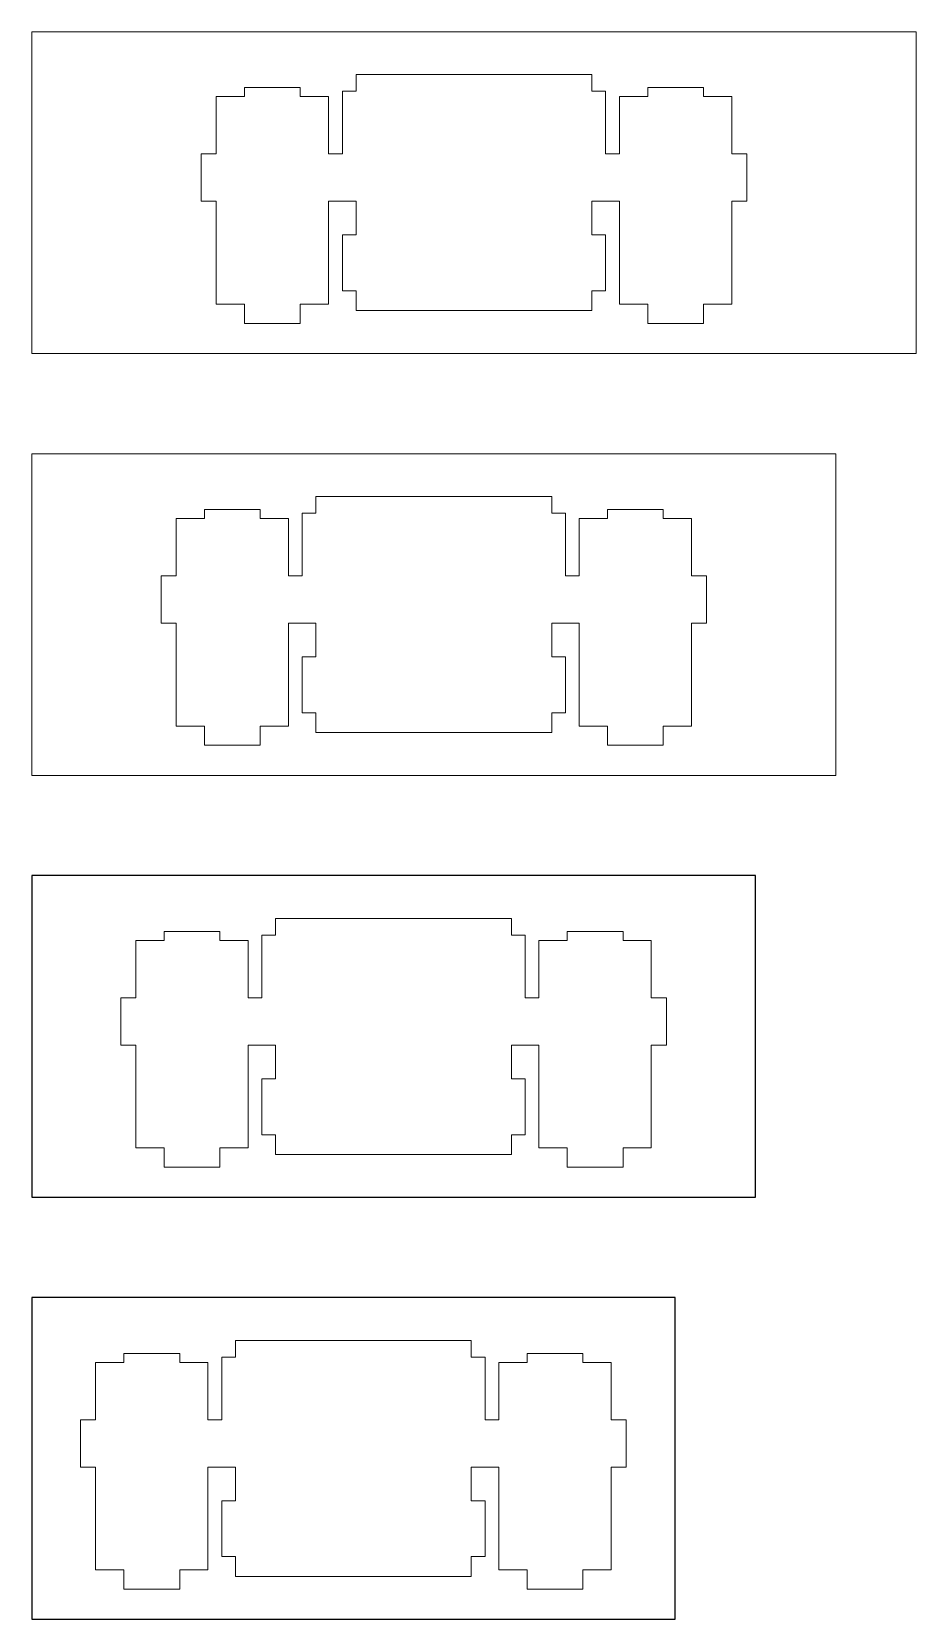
# Model space of a CAD drawing. Header units: millimetres. Extents: x -3 to 616, y -3 to 391.
# Drawn here: x 102.7 to 155.1, y 291.7 to 385.7 of the extents above; entities that cross this region are included whole.
import ezdxf

# ---------------------------------------------------------------- set-up
doc = ezdxf.new("R2010")
doc.units = ezdxf.units.MM
doc.header["$MEASUREMENT"] = 0
doc.layers.add('Boxes', color=3, linetype='Continuous')
doc.layers.add('Templates', color=7, linetype='Continuous')
doc.layers.add('Cuts', color=7, linetype='Continuous', lineweight=0)

# ---------------------------------------------------------------- blocks, each defined once
blk = doc.blocks.new('Cherry Cutout 2.25')
at = {"layer": 'Boxes'}
blk.add_lwpolyline([(0, 0), (42.8625, 0), (42.8625, 19.05), (0, 19.05)], close=True, dxfattribs=at)
at = {"layer": 'Cuts', "lineweight": 0}
for points in [[(28.4163, 16.51), (28.4163, 16.51), (14.4463, 16.51), (14.4463, 16.51)], [(14.4463, 16.51), (14.4463, 16.51), (14.4463, 15.5296), (14.4463, 15.5296)], [(28.4163, 15.5296), (28.4163, 15.5296), (28.4163, 16.51), (28.4163, 16.51)], [(7.8423, 15.2146), (7.8423, 15.2146), (6.1659, 15.2146), (6.1659, 15.2146)], [(6.1659, 15.2146), (6.1659, 15.2146), (6.1659, 11.811), (6.1659, 11.811)], [(7.8423, 15.748), (7.8423, 15.748), (7.8423, 15.2146), (7.8423, 15.2146)], [(11.1443, 15.748), (11.1443, 15.748), (7.8423, 15.748), (7.8423, 15.748)], [(11.1443, 15.2146), (11.1443, 15.2146), (11.1443, 15.748), (11.1443, 15.748)], [(12.8207, 15.2146), (12.8207, 15.2146), (11.1443, 15.2146), (11.1443, 15.2146)], [(12.8207, 15.2146), (12.8207, 15.2146), (12.8207, 15.2146), (12.8207, 15.2146)], [(12.8207, 11.811), (12.8207, 11.811), (12.8207, 15.2146), (12.8207, 15.2146)], [(14.4463, 15.5296), (14.4463, 15.5296), (13.6335, 15.5296), (13.6335, 15.5296)], [(13.6335, 15.5296), (13.6335, 15.5296), (13.6335, 11.811), (13.6335, 11.811)], [(29.2291, 15.5296), (29.2291, 15.5296), (28.4163, 15.5296), (28.4163, 15.5296)], [(29.2291, 11.811), (29.2291, 11.811), (29.2291, 15.5296), (29.2291, 15.5296)], [(31.7183, 15.2146), (31.7183, 15.2146), (30.0419, 15.2146), (30.0419, 15.2146)], [(30.0419, 15.2146), (30.0419, 15.2146), (30.0419, 11.811), (30.0419, 11.811)], [(35.0203, 15.748), (35.0203, 15.748), (31.7183, 15.748), (31.7183, 15.748)], [(31.7183, 15.748), (31.7183, 15.748), (31.7183, 15.2146), (31.7183, 15.2146)], [(35.0203, 15.2146), (35.0203, 15.2146), (35.0203, 15.748), (35.0203, 15.748)], [(36.6967, 15.2146), (36.6967, 15.2146), (35.0203, 15.2146), (35.0203, 15.2146)], [(36.6967, 11.811), (36.6967, 11.811), (36.6967, 15.2146), (36.6967, 15.2146)], [(6.1659, 11.811), (6.1659, 11.811), (5.2769, 11.811), (5.2769, 11.811)], [(5.2769, 11.811), (5.2769, 11.811), (5.2769, 9.017), (5.2769, 9.017)], [(13.6335, 11.811), (13.6335, 11.811), (12.8207, 11.811), (12.8207, 11.811)], [(30.0419, 11.811), (30.0419, 11.811), (29.2291, 11.811), (29.2291, 11.811)], [(37.5857, 11.811), (37.5857, 11.811), (36.6967, 11.811), (36.6967, 11.811)], [(37.5857, 9.017), (37.5857, 9.017), (37.5857, 11.811), (37.5857, 11.811)], [(5.2769, 9.017), (5.2769, 9.017), (6.1659, 9.017), (6.1659, 9.017)], [(6.1659, 9.017), (6.1659, 9.017), (6.1659, 2.921), (6.1659, 2.921)], [(12.8207, 2.921), (12.8207, 2.921), (12.8207, 9.017), (12.8207, 9.017)], [(12.8207, 9.017), (12.8207, 9.017), (14.4463, 9.017), (14.4463, 9.017)], [(14.4463, 9.017), (14.4463, 9.017), (14.4463, 7.0206), (14.4463, 7.0206)], [(28.4163, 7.0206), (28.4163, 7.0206), (28.4163, 9.017), (28.4163, 9.017)], [(28.4163, 9.017), (28.4163, 9.017), (30.0419, 9.017), (30.0419, 9.017)], [(30.0419, 9.017), (30.0419, 9.017), (30.0419, 2.921), (30.0419, 2.921)], [(36.6967, 2.921), (36.6967, 2.921), (36.6967, 9.017), (36.6967, 9.017)], [(36.6967, 9.017), (36.6967, 9.017), (37.5857, 9.017), (37.5857, 9.017)], [(14.4463, 7.0206), (14.4463, 7.0206), (13.6335, 7.0206), (13.6335, 7.0206)], [(13.6335, 7.0206), (13.6335, 7.0206), (13.6335, 3.7084), (13.6335, 3.7084)], [(29.2291, 7.0206), (29.2291, 7.0206), (28.4163, 7.0206), (28.4163, 7.0206)], [(29.2291, 3.7084), (29.2291, 3.7084), (29.2291, 7.0206), (29.2291, 7.0206)], [(6.1659, 2.921), (6.1659, 2.921), (7.8423, 2.921), (7.8423, 2.921)], [(7.8423, 2.921), (7.8423, 2.921), (7.8423, 1.778), (7.8423, 1.778)], [(11.1443, 1.778), (11.1443, 1.778), (11.1443, 2.921), (11.1443, 2.921)], [(11.1443, 2.921), (11.1443, 2.921), (12.8207, 2.921), (12.8207, 2.921)], [(13.6335, 3.7084), (13.6335, 3.7084), (14.4463, 3.7084), (14.4463, 3.7084)], [(14.4463, 2.54), (14.4463, 2.54), (14.4463, 3.7084), (14.4463, 3.7084)], [(28.4163, 2.54), (28.4163, 2.54), (28.4163, 3.7084), (28.4163, 3.7084)], [(28.4163, 3.7084), (28.4163, 3.7084), (29.2291, 3.7084), (29.2291, 3.7084)], [(30.0419, 2.921), (30.0419, 2.921), (31.7183, 2.921), (31.7183, 2.921)], [(30.0419, 2.921), (30.0419, 2.921), (30.0419, 2.921), (30.0419, 2.921)], [(31.7183, 2.921), (31.7183, 2.921), (31.7183, 1.778), (31.7183, 1.778)], [(35.0203, 1.778), (35.0203, 1.778), (35.0203, 2.921), (35.0203, 2.921)], [(35.0203, 2.921), (35.0203, 2.921), (36.6967, 2.921), (36.6967, 2.921)], [(14.4463, 2.54), (14.4463, 2.54), (28.4163, 2.54), (28.4163, 2.54)], [(7.8423, 1.778), (7.8423, 1.778), (11.1443, 1.778), (11.1443, 1.778)], [(31.7183, 1.778), (31.7183, 1.778), (35.0203, 1.778), (35.0203, 1.778)]]:
    blk.add_open_spline(points, degree=3, dxfattribs=at)
blk = doc.blocks.new('Cherry Cutout 2x')
at = {"layer": 'Boxes'}
blk.add_lwpolyline([(0, 0), (38.1, 0), (38.1, 19.05), (0, 19.05)], close=True, dxfattribs=at)
at = {"layer": 'Cuts', "lineweight": 0}
for points in [[(26.035, 16.51), (26.035, 16.51), (12.065, 16.51), (12.065, 16.51)], [(12.065, 16.51), (12.065, 16.51), (12.065, 15.5296), (12.065, 15.5296)], [(26.035, 15.5296), (26.035, 15.5296), (26.035, 16.51), (26.035, 16.51)], [(5.461, 15.2146), (5.461, 15.2146), (3.7846, 15.2146), (3.7846, 15.2146)], [(3.7846, 15.2146), (3.7846, 15.2146), (3.7846, 11.811), (3.7846, 11.811)], [(8.763, 15.748), (8.763, 15.748), (5.461, 15.748), (5.461, 15.748)], [(5.461, 15.748), (5.461, 15.748), (5.461, 15.2146), (5.461, 15.2146)], [(8.763, 15.2146), (8.763, 15.2146), (8.763, 15.748), (8.763, 15.748)], [(10.4394, 15.2146), (10.4394, 15.2146), (8.763, 15.2146), (8.763, 15.2146)], [(10.4394, 15.2146), (10.4394, 15.2146), (10.4394, 15.2146), (10.4394, 15.2146)], [(10.4394, 11.811), (10.4394, 11.811), (10.4394, 15.2146), (10.4394, 15.2146)], [(12.065, 15.5296), (12.065, 15.5296), (11.2522, 15.5296), (11.2522, 15.5296)], [(11.2522, 15.5296), (11.2522, 15.5296), (11.2522, 11.811), (11.2522, 11.811)], [(26.8478, 15.5296), (26.8478, 15.5296), (26.035, 15.5296), (26.035, 15.5296)], [(26.8478, 11.811), (26.8478, 11.811), (26.8478, 15.5296), (26.8478, 15.5296)], [(29.337, 15.2146), (29.337, 15.2146), (27.6606, 15.2146), (27.6606, 15.2146)], [(27.6606, 15.2146), (27.6606, 15.2146), (27.6606, 11.811), (27.6606, 11.811)], [(32.639, 15.748), (32.639, 15.748), (29.337, 15.748), (29.337, 15.748)], [(29.337, 15.748), (29.337, 15.748), (29.337, 15.2146), (29.337, 15.2146)], [(32.639, 15.2146), (32.639, 15.2146), (32.639, 15.748), (32.639, 15.748)], [(34.3154, 15.2146), (34.3154, 15.2146), (32.639, 15.2146), (32.639, 15.2146)], [(34.3154, 11.811), (34.3154, 11.811), (34.3154, 15.2146), (34.3154, 15.2146)], [(3.7846, 11.811), (3.7846, 11.811), (2.8956, 11.811), (2.8956, 11.811)], [(2.8956, 11.811), (2.8956, 11.811), (2.8956, 9.017), (2.8956, 9.017)], [(11.2522, 11.811), (11.2522, 11.811), (10.4394, 11.811), (10.4394, 11.811)], [(27.6606, 11.811), (27.6606, 11.811), (26.8478, 11.811), (26.8478, 11.811)], [(35.2044, 11.811), (35.2044, 11.811), (34.3154, 11.811), (34.3154, 11.811)], [(35.2044, 9.017), (35.2044, 9.017), (35.2044, 11.811), (35.2044, 11.811)], [(2.8956, 9.017), (2.8956, 9.017), (3.7846, 9.017), (3.7846, 9.017)], [(3.7846, 9.017), (3.7846, 9.017), (3.7846, 2.921), (3.7846, 2.921)], [(10.4394, 2.921), (10.4394, 2.921), (10.4394, 9.017), (10.4394, 9.017)], [(10.4394, 9.017), (10.4394, 9.017), (12.065, 9.017), (12.065, 9.017)], [(12.065, 9.017), (12.065, 9.017), (12.065, 7.0206), (12.065, 7.0206)], [(26.035, 7.0206), (26.035, 7.0206), (26.035, 9.017), (26.035, 9.017)], [(26.035, 9.017), (26.035, 9.017), (27.6606, 9.017), (27.6606, 9.017)], [(27.6606, 9.017), (27.6606, 9.017), (27.6606, 2.921), (27.6606, 2.921)], [(34.3154, 2.921), (34.3154, 2.921), (34.3154, 9.017), (34.3154, 9.017)], [(34.3154, 9.017), (34.3154, 9.017), (35.2044, 9.017), (35.2044, 9.017)], [(11.2522, 7.0206), (11.2522, 7.0206), (11.2522, 3.7084), (11.2522, 3.7084)], [(12.065, 7.0206), (12.065, 7.0206), (11.2522, 7.0206), (11.2522, 7.0206)], [(26.8478, 7.0206), (26.8478, 7.0206), (26.035, 7.0206), (26.035, 7.0206)], [(26.8478, 3.7084), (26.8478, 3.7084), (26.8478, 7.0206), (26.8478, 7.0206)], [(3.7846, 2.921), (3.7846, 2.921), (5.461, 2.921), (5.461, 2.921)], [(5.461, 2.921), (5.461, 2.921), (5.461, 1.778), (5.461, 1.778)], [(8.763, 1.778), (8.763, 1.778), (8.763, 2.921), (8.763, 2.921)], [(8.763, 2.921), (8.763, 2.921), (10.4394, 2.921), (10.4394, 2.921)], [(11.2522, 3.7084), (11.2522, 3.7084), (12.065, 3.7084), (12.065, 3.7084)], [(12.065, 2.54), (12.065, 2.54), (12.065, 3.7084), (12.065, 3.7084)], [(26.035, 2.54), (26.035, 2.54), (26.035, 3.7084), (26.035, 3.7084)], [(26.035, 3.7084), (26.035, 3.7084), (26.8478, 3.7084), (26.8478, 3.7084)], [(27.6606, 2.921), (27.6606, 2.921), (29.337, 2.921), (29.337, 2.921)], [(27.6606, 2.921), (27.6606, 2.921), (27.6606, 2.921), (27.6606, 2.921)], [(29.337, 2.921), (29.337, 2.921), (29.337, 1.778), (29.337, 1.778)], [(32.639, 1.778), (32.639, 1.778), (32.639, 2.921), (32.639, 2.921)], [(32.639, 2.921), (32.639, 2.921), (34.3154, 2.921), (34.3154, 2.921)], [(12.065, 2.54), (12.065, 2.54), (26.035, 2.54), (26.035, 2.54)], [(5.461, 1.778), (5.461, 1.778), (8.763, 1.778), (8.763, 1.778)], [(29.337, 1.778), (29.337, 1.778), (32.639, 1.778), (32.639, 1.778)]]:
    blk.add_open_spline(points, degree=3, dxfattribs=at)

msp = doc.modelspace()

# ---------------------------------------------------------------- linework, layer by layer
at = {"layer": 'Templates', "lineweight": 9}
for points in [[(102.747, 385.717), (102.747, 385.717), (102.747, 366.667), (102.747, 366.667), (102.747, 366.667), (102.747, 366.667), (155.135, 366.667), (155.135, 366.667), (155.135, 366.667), (155.135, 366.667), (155.135, 385.717), (155.135, 385.717), (155.135, 385.717), (155.135, 385.717), (102.747, 385.717), (102.747, 385.717)], [(102.747, 360.726), (102.747, 360.726), (102.747, 341.676), (102.747, 341.676), (102.747, 341.676), (102.747, 341.676), (150.372, 341.676), (150.372, 341.676), (150.372, 341.676), (150.372, 341.676), (150.372, 360.726), (150.372, 360.726), (150.372, 360.726), (150.372, 360.726), (102.747, 360.726), (102.747, 360.726)]]:
    msp.add_open_spline(points, degree=3, knots=[0, 0, 0, 0, 0.2, 0.2, 0.2, 0.2, 0.4, 0.4, 0.4, 0.4, 0.6, 0.6, 0.6, 0.6, 1, 1, 1, 1], dxfattribs=at)
for points in [[(135.926, 383.177), (135.926, 383.177), (121.956, 383.177), (121.956, 383.177)], [(121.956, 383.177), (121.956, 383.177), (121.956, 382.196), (121.956, 382.196)], [(135.926, 382.196), (135.926, 382.196), (135.926, 383.177), (135.926, 383.177)], [(115.352, 381.881), (115.352, 381.881), (113.676, 381.881), (113.676, 381.881)], [(113.676, 381.881), (113.676, 381.881), (113.676, 378.478), (113.676, 378.478)], [(118.654, 382.415), (118.654, 382.415), (115.352, 382.415), (115.352, 382.415)], [(115.352, 382.415), (115.352, 382.415), (115.352, 381.881), (115.352, 381.881)], [(118.654, 381.881), (118.654, 381.881), (118.654, 382.415), (118.654, 382.415)], [(120.331, 381.881), (120.331, 381.881), (118.654, 381.881), (118.654, 381.881)], [(120.331, 381.881), (120.331, 381.881), (120.331, 381.881), (120.331, 381.881)], [(120.331, 378.478), (120.331, 378.478), (120.331, 381.881), (120.331, 381.881)], [(121.956, 382.196), (121.956, 382.196), (121.143, 382.196), (121.143, 382.196)], [(121.143, 382.196), (121.143, 382.196), (121.143, 378.478), (121.143, 378.478)], [(136.739, 382.196), (136.739, 382.196), (135.926, 382.196), (135.926, 382.196)], [(136.739, 378.478), (136.739, 378.478), (136.739, 382.196), (136.739, 382.196)], [(139.228, 381.881), (139.228, 381.881), (137.552, 381.881), (137.552, 381.881)], [(137.552, 381.881), (137.552, 381.881), (137.552, 378.478), (137.552, 378.478)], [(142.53, 382.415), (142.53, 382.415), (139.228, 382.415), (139.228, 382.415)], [(139.228, 382.415), (139.228, 382.415), (139.228, 381.881), (139.228, 381.881)], [(142.53, 381.881), (142.53, 381.881), (142.53, 382.415), (142.53, 382.415)], [(144.207, 381.881), (144.207, 381.881), (142.53, 381.881), (142.53, 381.881)], [(144.207, 378.478), (144.207, 378.478), (144.207, 381.881), (144.207, 381.881)], [(113.676, 378.478), (113.676, 378.478), (112.787, 378.478), (112.787, 378.478)], [(112.787, 378.478), (112.787, 378.478), (112.787, 375.684), (112.787, 375.684)], [(121.143, 378.478), (121.143, 378.478), (120.331, 378.478), (120.331, 378.478)], [(137.552, 378.478), (137.552, 378.478), (136.739, 378.478), (136.739, 378.478)], [(145.096, 378.478), (145.096, 378.478), (144.207, 378.478), (144.207, 378.478)], [(145.096, 375.684), (145.096, 375.684), (145.096, 378.478), (145.096, 378.478)], [(112.787, 375.684), (112.787, 375.684), (113.676, 375.684), (113.676, 375.684)], [(113.676, 375.684), (113.676, 375.684), (113.676, 369.588), (113.676, 369.588)], [(120.331, 369.588), (120.331, 369.588), (120.331, 375.684), (120.331, 375.684)], [(120.331, 375.684), (120.331, 375.684), (121.956, 375.684), (121.956, 375.684)], [(121.956, 375.684), (121.956, 375.684), (121.956, 373.687), (121.956, 373.687)], [(135.926, 373.687), (135.926, 373.687), (135.926, 375.684), (135.926, 375.684)], [(135.926, 375.684), (135.926, 375.684), (137.552, 375.684), (137.552, 375.684)], [(137.552, 375.684), (137.552, 375.684), (137.552, 369.588), (137.552, 369.588)], [(144.207, 369.588), (144.207, 369.588), (144.207, 375.684), (144.207, 375.684)], [(144.207, 375.684), (144.207, 375.684), (145.096, 375.684), (145.096, 375.684)], [(121.143, 373.687), (121.143, 373.687), (121.143, 370.375), (121.143, 370.375)], [(121.956, 373.687), (121.956, 373.687), (121.143, 373.687), (121.143, 373.687)], [(136.739, 373.687), (136.739, 373.687), (135.926, 373.687), (135.926, 373.687)], [(136.739, 370.375), (136.739, 370.375), (136.739, 373.687), (136.739, 373.687)], [(113.676, 369.588), (113.676, 369.588), (115.352, 369.588), (115.352, 369.588)], [(115.352, 369.588), (115.352, 369.588), (115.352, 368.445), (115.352, 368.445)], [(118.654, 368.445), (118.654, 368.445), (118.654, 369.588), (118.654, 369.588)], [(118.654, 369.588), (118.654, 369.588), (120.331, 369.588), (120.331, 369.588)], [(121.143, 370.375), (121.143, 370.375), (121.956, 370.375), (121.956, 370.375)], [(121.956, 369.207), (121.956, 369.207), (121.956, 370.375), (121.956, 370.375)], [(135.926, 369.207), (135.926, 369.207), (135.926, 370.375), (135.926, 370.375)], [(135.926, 370.375), (135.926, 370.375), (136.739, 370.375), (136.739, 370.375)], [(137.552, 369.588), (137.552, 369.588), (139.228, 369.588), (139.228, 369.588)], [(137.552, 369.588), (137.552, 369.588), (137.552, 369.588), (137.552, 369.588)], [(139.228, 369.588), (139.228, 369.588), (139.228, 368.445), (139.228, 368.445)], [(142.53, 368.445), (142.53, 368.445), (142.53, 369.588), (142.53, 369.588)], [(142.53, 369.588), (142.53, 369.588), (144.207, 369.588), (144.207, 369.588)], [(121.956, 369.207), (121.956, 369.207), (135.926, 369.207), (135.926, 369.207)], [(115.352, 368.445), (115.352, 368.445), (118.654, 368.445), (118.654, 368.445)], [(139.228, 368.445), (139.228, 368.445), (142.53, 368.445), (142.53, 368.445)], [(116.273, 357.424), (116.273, 357.424), (112.971, 357.424), (112.971, 357.424)], [(112.971, 357.424), (112.971, 357.424), (112.971, 356.891), (112.971, 356.891)], [(116.273, 356.891), (116.273, 356.891), (116.273, 357.424), (116.273, 357.424)], [(133.545, 358.186), (133.545, 358.186), (119.575, 358.186), (119.575, 358.186)], [(119.575, 358.186), (119.575, 358.186), (119.575, 357.206), (119.575, 357.206)], [(133.545, 357.206), (133.545, 357.206), (133.545, 358.186), (133.545, 358.186)], [(140.149, 357.424), (140.149, 357.424), (136.847, 357.424), (136.847, 357.424)], [(136.847, 357.424), (136.847, 357.424), (136.847, 356.891), (136.847, 356.891)], [(140.149, 356.891), (140.149, 356.891), (140.149, 357.424), (140.149, 357.424)], [(112.971, 356.891), (112.971, 356.891), (111.294, 356.891), (111.294, 356.891)], [(111.294, 356.891), (111.294, 356.891), (111.294, 353.487), (111.294, 353.487)], [(117.949, 356.891), (117.949, 356.891), (116.273, 356.891), (116.273, 356.891)], [(117.949, 356.891), (117.949, 356.891), (117.949, 356.891), (117.949, 356.891)], [(117.949, 353.487), (117.949, 353.487), (117.949, 356.891), (117.949, 356.891)], [(119.575, 357.206), (119.575, 357.206), (118.762, 357.206), (118.762, 357.206)], [(118.762, 357.206), (118.762, 357.206), (118.762, 353.487), (118.762, 353.487)], [(134.357, 357.206), (134.357, 357.206), (133.545, 357.206), (133.545, 357.206)], [(134.357, 353.487), (134.357, 353.487), (134.357, 357.206), (134.357, 357.206)], [(136.847, 356.891), (136.847, 356.891), (135.17, 356.891), (135.17, 356.891)], [(135.17, 356.891), (135.17, 356.891), (135.17, 353.487), (135.17, 353.487)], [(141.825, 356.891), (141.825, 356.891), (140.149, 356.891), (140.149, 356.891)], [(141.825, 353.487), (141.825, 353.487), (141.825, 356.891), (141.825, 356.891)], [(111.294, 353.487), (111.294, 353.487), (110.405, 353.487), (110.405, 353.487)], [(110.405, 353.487), (110.405, 353.487), (110.405, 350.693), (110.405, 350.693)], [(118.762, 353.487), (118.762, 353.487), (117.949, 353.487), (117.949, 353.487)], [(135.17, 353.487), (135.17, 353.487), (134.357, 353.487), (134.357, 353.487)], [(142.714, 353.487), (142.714, 353.487), (141.825, 353.487), (141.825, 353.487)], [(142.714, 350.693), (142.714, 350.693), (142.714, 353.487), (142.714, 353.487)], [(110.405, 350.693), (110.405, 350.693), (111.294, 350.693), (111.294, 350.693)], [(111.294, 350.693), (111.294, 350.693), (111.294, 344.597), (111.294, 344.597)], [(117.949, 344.597), (117.949, 344.597), (117.949, 350.693), (117.949, 350.693)], [(117.949, 350.693), (117.949, 350.693), (119.575, 350.693), (119.575, 350.693)], [(119.575, 350.693), (119.575, 350.693), (119.575, 348.697), (119.575, 348.697)], [(133.545, 348.697), (133.545, 348.697), (133.545, 350.693), (133.545, 350.693)], [(133.545, 350.693), (133.545, 350.693), (135.17, 350.693), (135.17, 350.693)], [(135.17, 350.693), (135.17, 350.693), (135.17, 344.597), (135.17, 344.597)], [(141.825, 344.597), (141.825, 344.597), (141.825, 350.693), (141.825, 350.693)], [(141.825, 350.693), (141.825, 350.693), (142.714, 350.693), (142.714, 350.693)], [(118.762, 348.697), (118.762, 348.697), (118.762, 345.385), (118.762, 345.385)], [(119.575, 348.697), (119.575, 348.697), (118.762, 348.697), (118.762, 348.697)], [(134.357, 348.697), (134.357, 348.697), (133.545, 348.697), (133.545, 348.697)], [(134.357, 345.385), (134.357, 345.385), (134.357, 348.697), (134.357, 348.697)], [(118.762, 345.385), (118.762, 345.385), (119.575, 345.385), (119.575, 345.385)], [(119.575, 344.216), (119.575, 344.216), (119.575, 345.385), (119.575, 345.385)], [(133.545, 344.216), (133.545, 344.216), (133.545, 345.385), (133.545, 345.385)], [(133.545, 345.385), (133.545, 345.385), (134.357, 345.385), (134.357, 345.385)], [(111.294, 344.597), (111.294, 344.597), (112.971, 344.597), (112.971, 344.597)], [(112.971, 344.597), (112.971, 344.597), (112.971, 343.454), (112.971, 343.454)], [(116.273, 343.454), (116.273, 343.454), (116.273, 344.597), (116.273, 344.597)], [(116.273, 344.597), (116.273, 344.597), (117.949, 344.597), (117.949, 344.597)], [(119.575, 344.216), (119.575, 344.216), (133.545, 344.216), (133.545, 344.216)], [(135.17, 344.597), (135.17, 344.597), (136.847, 344.597), (136.847, 344.597)], [(135.17, 344.597), (135.17, 344.597), (135.17, 344.597), (135.17, 344.597)], [(136.847, 344.597), (136.847, 344.597), (136.847, 343.454), (136.847, 343.454)], [(140.149, 343.454), (140.149, 343.454), (140.149, 344.597), (140.149, 344.597)], [(140.149, 344.597), (140.149, 344.597), (141.825, 344.597), (141.825, 344.597)], [(112.971, 343.454), (112.971, 343.454), (116.273, 343.454), (116.273, 343.454)], [(136.847, 343.454), (136.847, 343.454), (140.149, 343.454), (140.149, 343.454)]]:
    msp.add_open_spline(points, degree=3, dxfattribs=at)

# ---------------------------------------------------------------- block references
at = {"layer": 'Templates'}
for name, p in [('Cherry Cutout 2.25', (102.747, 316.686)), ('Cherry Cutout 2x', (102.747, 291.695))]:
    msp.add_blockref(name, p, dxfattribs=at)

doc.saveas('drawing.dxf')
